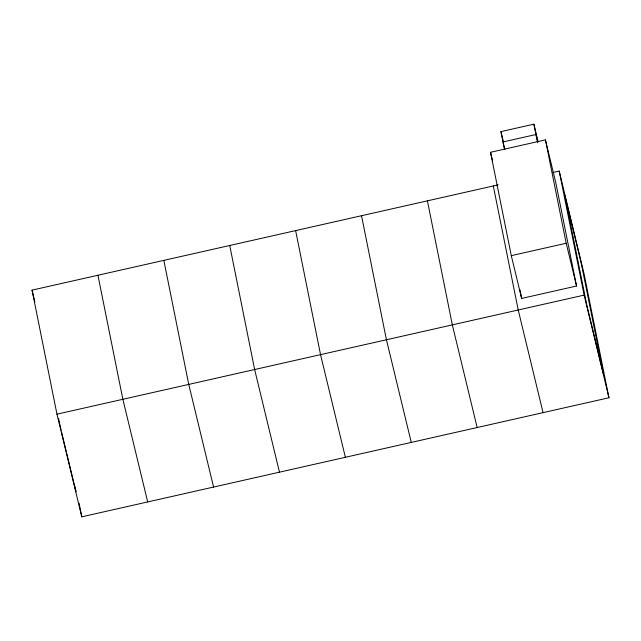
<?xml version="1.0" encoding="UTF-8"?>
<svg xmlns="http://www.w3.org/2000/svg" width="641" height="641" viewBox="0 0 641 641"><rect width="100%" height="100%" fill="white"/><g stroke="black" fill="none" stroke-linecap="round" stroke-linejoin="round"><path stroke-width="0.96" d="M504.523 149.473L500.933 131.621L533.881 124.178L538.071 141.501M490.533 152.286L545.443 139.882L555.787 182.653L576.547 286.022L521.638 298.426L511.294 255.655L490.533 152.286L492.649 161.035M552.422 172.605L559.2 171.075L584.039 273.723L608.95 397.765L81.8 516.822L56.961 414.174L32.05 290.133L498.153 184.864M511.294 255.655L566.203 243.251L545.443 139.882M56.961 414.174L584.119 295.116L559.2 171.075M584.119 295.116L608.95 397.765M566.203 243.251L576.547 286.022M537.823 142.214L535.956 134.514L503.009 141.957L504.876 149.657M500.933 131.621L503.497 142.206M543.055 412.644L518.224 309.996L493.306 185.962M477.16 427.531L452.33 324.883L427.419 200.841M411.266 442.41L386.435 339.762L361.524 215.721M345.371 457.289L320.54 354.641L295.629 230.608M279.476 472.177L254.645 369.528L229.734 245.487M213.581 487.056L188.75 384.408L163.84 260.366M147.694 501.935L122.856 399.287L97.945 275.253M32.05 290.133L34.862 301.751M61.119 430.175L58.539 418.533M61.584 432.098L66.247 451.376M66.712 453.307L76.039 491.855M533.881 124.178L537.47 142.038M519.875 289.644L521.638 298.426M79.051 503.145L81.8 516.822M75.101 486.968L75.878 490.87M581.283 263.507L564.729 195.072L586.876 305.332L603.429 373.767L581.283 263.507"/></g></svg>
